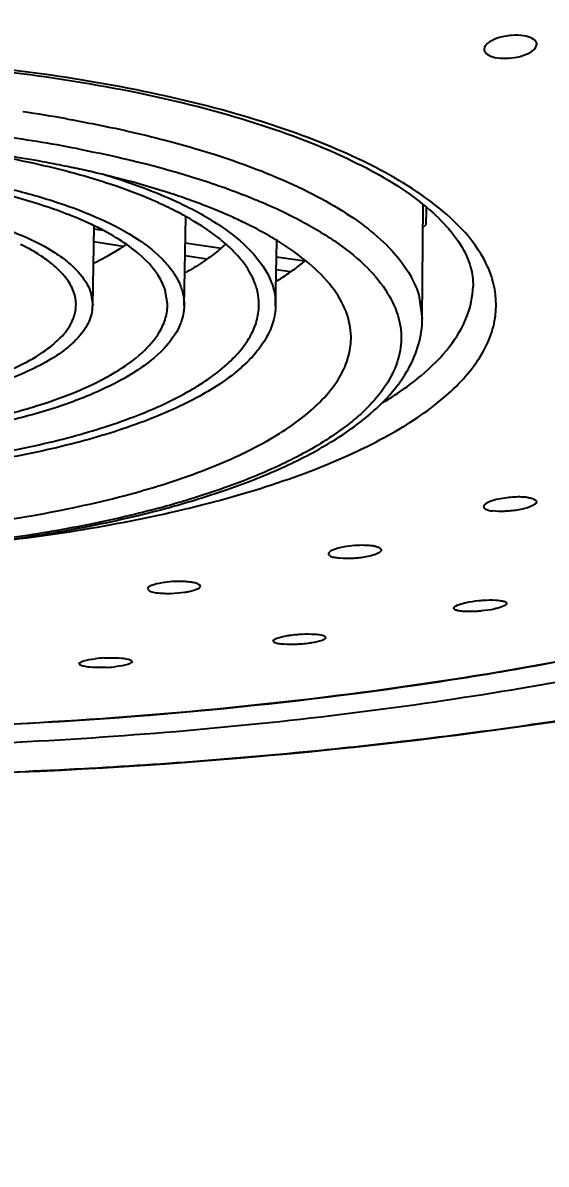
# Model space of a CAD drawing. Header units: millimetres. Extents: x 19562 to 20987, y -3943 to -2935.
# Drawn here: x 20326.72 to 20334.16, y -3220.92 to -3204.7 of the extents above; entities that cross this region are included whole.
import ezdxf

# ---------------------------------------------------------------- set-up
doc = ezdxf.new("R2010")
doc.units = ezdxf.units.MM
doc.header["$LTSCALE"] = 0.1
doc.styles.get("Standard").update_dxf_attribs({"font": 'arial.ttf'})
doc.dimstyles.new('A4', dxfattribs={"dimtxt": 4, "dimasz": 3.5, "dimexe": 0.7, "dimexo": 0.625, "dimgap": 0.5, "dimtad": 1, "dimdec": 1, "dimdsep": 46, "dimtxsty": 'Standard', "dimcen": 2.5, "dimclrd": 5, "dimclre": 5, "dimclrt": 7, "dimadec": 3, "dimazin": 2, "dimtfac": 1, "dimtdec": 1, "dimtmove": 0, "dimatfit": 3, "dimfxl": 0, "dimarcsym": 0})

# ---------------------------------------------------------------- blocks, each defined once
blk = doc.blocks.new('*D381')
at = {"color": 3, "lineweight": -2}
for p, q in [((20323.724, -3014.023), (20532.283, -3014.023)), ((20531.583, -3029.023), (20531.583, -3451.824)), ((20325.821, -3466.824), (20532.283, -3466.824))]:
    blk.add_line(p, q, dxfattribs=at)
at = {"color": 3}
for points in [[(20529.083, -3029.023), (20534.083, -3029.023), (20531.583, -3014.023)], [(20529.083, -3451.824), (20534.083, -3451.824), (20531.583, -3466.824)]]:
    blk.add_solid(points, dxfattribs=at)
at = {"layer": 'Defpoints', "color": 0}
for p in [(20323.099, -3014.023), (20325.196, -3466.824), (20531.583, -3466.824)]:
    blk.add_point(p, dxfattribs=at)
at = {"color": 3, "insert": (20523.425, -3240.423), "char_height": 15, "attachment_point": 5, "rotation": 90}
blk.add_mtext('452.8', dxfattribs=at)

msp = doc.modelspace()

# ---------------------------------------------------------------- linework, layer by layer
at = {"color": 7, "linetype": 'Continuous'}
for p, q in [((20333.292, -3205.033), (20333.28, -3205.075)), ((20334.017, -3205.047), (20334.03, -3205.004)), ((20332.402, -3208.904), (20332.416, -3207.283)), ((20329.018, -3208.717), (20329.041, -3207.456)), ((20327.718, -3208.714), (20327.739, -3207.59)), ((20327.738, -3207.626), (20327.863, -3207.645)), ((20332.413, -3207.603), (20332.457, -3207.565)), ((20328.153, -3207.877), (20327.734, -3207.813)), ((20329.034, -3207.824), (20329.545, -3207.902)), ((20330.318, -3208.72), (20330.335, -3207.8)), ((20329.341, -3208.058), (20329.031, -3208.011)), ((20330.331, -3208.022), (20330.733, -3208.083)), ((20330.733, -3208.083), (20330.73, -3208.086)), ((20330.529, -3208.239), (20330.327, -3208.208)), ((20328.78, -3208.692), (20328.75, -3208.502)), ((20327.693, -3208.54), (20327.718, -3208.714)), ((20332.351, -3208.563), (20332.402, -3208.904)), ((20333.981, -3211.552), (20333.965, -3211.561)), ((20328.495, -3212.743), (20328.528, -3212.776)), ((20330.313, -3213.51), (20330.281, -3213.483)), ((20330.999, -3213.406), (20331.031, -3213.433)), ((20327.54, -3213.824), (20327.527, -3213.807)), ((20328.265, -3213.758), (20328.277, -3213.774))]:
    msp.add_line(p, q, dxfattribs=at)
for centre, radius, start, end in [((20323.697, -3226.899), 21.153, 80.0682, 81.7695), ((20323.666, -3226.634), 20.508, 79.2423, 82.4481), ((20324.255, -3221.916), 15.489, 77.1847, 78.1553), ((20324.562, -3220.596), 14.133, 75.4112, 77.2079), ((20325.028, -3215.837), 9.32, 72.0452, 72.889), ((20325.112, -3218.537), 12.002, 72.3541, 75.4784), ((20325.643, -3216.867), 10.25, 70.5949, 72.3522), ((20329.695, -3211.014), 4.716, 54.0531, 56.1644), ((20330.208, -3210.017), 3.516, 51.0459, 51.4245), ((20326.709, -3205.766), 2.557, 304.3689, 305.3882), ((20328.075, -3206.168), 2.273, 310.2766, 312.5096), ((20328.254, -3205.025), 3.937, 301.9248, 305.2942), ((20327.994, -3208.734), 0.791, 17.0784, 24.0303), ((20329.192, -3208.716), 0.89, 12.1307, 17.025), ((20329.243, -3208.705), 0.838, 1.1111, 12.1474), ((20327.171, -3208.704), 0.547, 351.7702, 358.8964), ((20326.882, -3208.684), 0.601, 338.3062, 342.3408), ((20331.592, -3212.844), 0.719, 81.6008, 83.8905), ((20327.979, -3215.613), 1.892, 92.947, 96.8521), ((20327.825, -3211.966), 1.894, 272.9577, 276.8585), ((20324.486, -3148.949), 66.398, 276.41999, 279.2844), ((20323.79, -3143.262), 72.128, 275.95235, 276.46498), ((20323.428, -3139.678), 75.731, 273.21286, 275.94281), ((20323.189, -3136.058), 79.358, 272.82955, 273.23915), ((20323.114, -3134.427), 80.99, 270.18159, 272.82581)]:
    msp.add_arc(centre, radius, start, end, dxfattribs=at)
msp.add_ellipse((20323.774, -3194.393), major_axis=(3.996, 181.608), ratio=0.049508, start_param=-1.6423, end_param=-1.640992, dxfattribs=at)
for points, knots in [([(20323.099, -3196.255), (20325.083, -3196.255), (20328.972, -3196.396), (20334.581, -3197.018), (20339.676, -3198.025), (20343.466, -3199.188), (20346.04, -3200.305), (20347.624, -3201.168), (20348.935, -3202.085), (20349.958, -3203.048), (20350.681, -3204.055), (20351.088, -3205.102), (20351.153, -3206.172), (20350.972, -3206.854), (20350.838, -3207.178)], [0, 0, 0, 0, 0.182053, 0.356826, 0.51748, 0.658156, 0.719653, 0.774785, 0.823493, 0.866047, 0.903203, 0.936386, 0.967775, 1, 1, 1, 1]), ([(20333.988, -3204.935), (20333.956, -3204.912), (20333.866, -3204.882), (20333.666, -3204.868), (20333.502, -3204.898), (20333.404, -3204.944)], [0, 0, 0, 0, 0.198325, 0.459511, 1, 1, 1, 1]), ([(20333.28, -3205.075), (20333.28, -3205.081), (20333.284, -3205.11), (20333.305, -3205.132), (20333.323, -3205.145)], [0, 0, 0, 0, 0.227448, 1, 1, 1, 1]), ([(20333.292, -3205.033), (20333.295, -3205.027), (20333.312, -3205.003), (20333.336, -3204.984), (20333.355, -3204.972)], [0, 0, 0, 0, 0.217671, 1, 1, 1, 1]), ([(20333.906, -3205.135), (20333.918, -3205.129), (20333.96, -3205.106), (20334, -3205.075), (20334.017, -3205.047)], [0, 0, 0, 0, 0.297486, 1, 1, 1, 1]), ([(20334.03, -3205.004), (20334.03, -3204.998), (20334.026, -3204.971), (20334.005, -3204.948), (20333.988, -3204.935)], [0, 0, 0, 0, 0.228506, 1, 1, 1, 1]), ([(20333.323, -3205.145), (20333.355, -3205.168), (20333.446, -3205.198), (20333.645, -3205.211), (20333.808, -3205.181), (20333.906, -3205.135)], [0, 0, 0, 0, 0.19957, 0.460891, 1, 1, 1, 1]), ([(20326.467, -3205.389), (20327.106, -3205.466), (20328.312, -3205.655), (20329.973, -3206.072), (20331.333, -3206.586), (20332.1, -3207.028), (20332.402, -3207.269)], [0, 0, 0, 0, 0.306984, 0.58202, 0.8154, 1, 1, 1, 1]), ([(20332.321, -3207.096), (20331.991, -3206.875), (20331.21, -3206.473), (20329.872, -3206), (20328.296, -3205.619), (20327.166, -3205.442), (20326.572, -3205.37)], [0, 0, 0, 0, 0.197055, 0.432994, 0.703096, 1, 1, 1, 1]), ([(20327.345, -3206.063), (20327.467, -3206.085), (20327.938, -3206.172), (20328.405, -3206.277), (20328.748, -3206.367)], [0, 0, 0, 0, 0.258749, 1, 1, 1, 1]), ([(20323.099, -3215.008), (20324.739, -3215.008), (20327.959, -3214.897), (20332.618, -3214.401), (20336.886, -3213.599), (20340.588, -3212.525), (20343.217, -3211.388), (20344.887, -3210.346), (20345.846, -3209.568), (20346.573, -3208.755), (20347.057, -3207.909), (20347.282, -3207.037), (20347.251, -3206.455), (20347.195, -3206.179)], [0, 0, 0, 0, 0.178461, 0.350338, 0.509464, 0.65045, 0.769249, 0.819711, 0.864231, 0.90326, 0.937744, 0.969264, 1, 1, 1, 1]), ([(20328.748, -3206.367), (20329.215, -3206.488), (20329.88, -3206.695), (20330.693, -3207.047), (20331.199, -3207.319), (20331.623, -3207.607), (20331.961, -3207.909), (20332.209, -3208.224), (20332.317, -3208.451), (20332.351, -3208.563)], [0, 0, 0, 0, 0.331559, 0.477387, 0.608906, 0.725941, 0.828971, 0.919433, 1, 1, 1, 1]), ([(20327.435, -3206.757), (20327.332, -3206.736), (20326.908, -3206.651), (20326.481, -3206.582), (20326.156, -3206.538)], [0, 0, 0, 0, 0.242876, 1, 1, 1, 1]), ([(20327.493, -3206.487), (20328.079, -3206.599), (20328.918, -3206.8), (20329.951, -3207.166), (20330.597, -3207.457), (20331.138, -3207.772), (20331.568, -3208.108), (20331.881, -3208.463), (20332.013, -3208.725), (20332.053, -3208.854)], [0, 0, 0, 0, 0.336325, 0.484626, 0.617834, 0.735248, 0.836946, 0.924196, 1, 1, 1, 1]), ([(20327.771, -3206.93), (20327.648, -3206.892), (20327.126, -3206.742), (20326.593, -3206.631), (20326.183, -3206.562)], [0, 0, 0, 0, 0.23495, 1, 1, 1, 1]), ([(20327.896, -3206.859), (20328.002, -3206.891), (20328.397, -3207.019), (20328.783, -3207.173), (20329.054, -3207.308)], [0, 0, 0, 0, 0.269696, 1, 1, 1, 1]), ([(20326.459, -3207.038), (20326.693, -3207.093), (20327.131, -3207.212), (20327.559, -3207.369), (20327.755, -3207.454)], [0, 0, 0, 0, 0.528371, 1, 1, 1, 1]), ([(20328.692, -3207.275), (20328.632, -3207.247), (20328.373, -3207.134), (20328.107, -3207.037), (20327.901, -3206.971)], [0, 0, 0, 0, 0.236096, 1, 1, 1, 1]), ([(20322.619, -3207.133), (20322.92, -3207.122), (20323.52, -3207.121), (20324.4, -3207.178), (20325.23, -3207.291), (20325.98, -3207.457), (20326.622, -3207.668), (20327.071, -3207.885), (20327.351, -3208.081), (20327.55, -3208.263), (20327.658, -3208.427), (20327.693, -3208.54)], [0, 0, 0, 0, 0.165407, 0.328169, 0.482841, 0.62439, 0.748587, 0.852471, 0.896483, 0.935372, 1, 1, 1, 1]), ([(20327.294, -3207.394), (20327.23, -3207.369), (20326.954, -3207.271), (20326.672, -3207.191), (20326.456, -3207.136)], [0, 0, 0, 0, 0.236361, 1, 1, 1, 1]), ([(20329.876, -3207.541), (20329.813, -3207.51), (20329.542, -3207.384), (20329.263, -3207.275), (20329.048, -3207.199)], [0, 0, 0, 0, 0.236594, 1, 1, 1, 1]), ([(20333.396, -3208.337), (20333.365, -3208.235), (20333.162, -3207.777), (20332.779, -3207.424), (20332.463, -3207.196)], [0, 0, 0, 0, 0.215225, 1, 1, 1, 1]), ([(20323.099, -3215.421), (20326.275, -3215.421), (20330.947, -3215.159), (20336.916, -3214.234), (20340.907, -3213.309), (20344.404, -3212.162), (20347.33, -3210.809), (20349.631, -3209.257), (20350.781, -3207.972), (20351.174, -3207.3)], [0, 0, 0, 0, 0.316632, 0.465004, 0.60193, 0.724634, 0.831423, 0.9223, 1, 1, 1, 1]), ([(20329.048, -3207.454), (20329.02, -3207.439), (20328.903, -3207.375), (20328.784, -3207.317), (20328.692, -3207.275)], [0, 0, 0, 0, 0.241191, 1, 1, 1, 1]), ([(20329.054, -3207.308), (20329.244, -3207.403), (20329.583, -3207.598), (20329.995, -3207.943), (20330.222, -3208.266), (20330.307, -3208.529), (20330.319, -3208.657), (20330.318, -3208.72)], [0, 0, 0, 0, 0.320544, 0.587144, 0.80713, 0.905394, 1, 1, 1, 1]), ([(20332.419, -3207.283), (20332.534, -3207.376), (20332.735, -3207.56), (20332.965, -3207.86), (20333.098, -3208.154), (20333.125, -3208.35), (20333.123, -3208.442)], [0, 0, 0, 0, 0.317006, 0.581684, 0.803962, 1, 1, 1, 1]), ([(20327.749, -3207.587), (20327.713, -3207.57), (20327.564, -3207.5), (20327.412, -3207.438), (20327.294, -3207.394)], [0, 0, 0, 0, 0.238824, 1, 1, 1, 1]), ([(20327.755, -3207.454), (20327.943, -3207.536), (20328.278, -3207.705), (20328.638, -3207.973), (20328.841, -3208.203), (20328.944, -3208.371), (20329.006, -3208.543), (20329.019, -3208.66), (20329.018, -3208.717)], [0, 0, 0, 0, 0.326995, 0.596052, 0.710647, 0.814046, 0.909173, 1, 1, 1, 1]), ([(20329.608, -3207.841), (20329.569, -3207.806), (20329.394, -3207.662), (20329.201, -3207.539), (20329.048, -3207.454)], [0, 0, 0, 0, 0.22986, 1, 1, 1, 1]), ([(20328.716, -3208.412), (20328.641, -3208.244), (20328.433, -3208.012), (20328.084, -3207.763), (20327.867, -3207.645), (20327.749, -3207.587)], [0, 0, 0, 0, 0.427721, 0.694686, 1, 1, 1, 1]), ([(20330.347, -3207.798), (20330.311, -3207.775), (20330.157, -3207.684), (20329.999, -3207.6), (20329.876, -3207.541)], [0, 0, 0, 0, 0.239158, 1, 1, 1, 1]), ([(20327.109, -3208.1), (20327.08, -3208.077), (20326.948, -3207.982), (20326.806, -3207.902), (20326.693, -3207.847)], [0, 0, 0, 0, 0.229366, 1, 1, 1, 1]), ([(20329.883, -3208.14), (20329.864, -3208.114), (20329.782, -3208.006), (20329.686, -3207.909), (20329.608, -3207.841)], [0, 0, 0, 0, 0.234743, 1, 1, 1, 1]), ([(20331.389, -3209.156), (20331.387, -3209.036), (20331.332, -3208.781), (20331.118, -3208.425), (20330.782, -3208.089), (20330.503, -3207.894), (20330.347, -3207.798)], [0, 0, 0, 0, 0.202866, 0.428435, 0.691589, 1, 1, 1, 1]), ([(20328.153, -3207.877), (20328.121, -3207.898), (20327.985, -3207.987), (20327.841, -3208.065), (20327.729, -3208.12)], [0, 0, 0, 0, 0.234651, 1, 1, 1, 1]), ([(20329.545, -3207.902), (20329.529, -3207.915), (20329.463, -3207.97), (20329.394, -3208.021), (20329.341, -3208.058)], [0, 0, 0, 0, 0.241655, 1, 1, 1, 1]), ([(20327.314, -3208.295), (20327.3, -3208.278), (20327.238, -3208.207), (20327.166, -3208.145), (20327.109, -3208.1)], [0, 0, 0, 0, 0.233747, 1, 1, 1, 1]), ([(20329.341, -3208.058), (20329.318, -3208.074), (20329.221, -3208.14), (20329.12, -3208.201), (20329.043, -3208.245)], [0, 0, 0, 0, 0.240181, 1, 1, 1, 1]), ([(20330.043, -3208.456), (20330.035, -3208.429), (20329.995, -3208.317), (20329.935, -3208.213), (20329.883, -3208.14)], [0, 0, 0, 0, 0.23795, 1, 1, 1, 1]), ([(20330.73, -3208.086), (20330.714, -3208.099), (20330.648, -3208.152), (20330.581, -3208.202), (20330.529, -3208.239)], [0, 0, 0, 0, 0.243076, 1, 1, 1, 1]), ([(20326.38, -3212.064), (20326.918, -3212.003), (20327.95, -3211.853), (20329.408, -3211.534), (20330.689, -3211.138), (20331.76, -3210.675), (20332.594, -3210.159), (20333.175, -3209.591), (20333.479, -3208.963), (20333.454, -3208.528), (20333.396, -3208.337)], [0, 0, 0, 0, 0.187737, 0.361478, 0.517323, 0.652319, 0.765031, 0.856127, 0.930777, 1, 1, 1, 1]), ([(20327.481, -3208.695), (20327.479, -3208.626), (20327.445, -3208.479), (20327.364, -3208.355), (20327.314, -3208.295)], [0, 0, 0, 0, 0.469939, 1, 1, 1, 1]), ([(20331.84, -3210.099), (20332.031, -3209.982), (20332.374, -3209.744), (20332.789, -3209.334), (20333.053, -3208.9), (20333.12, -3208.589), (20333.123, -3208.442)], [0, 0, 0, 0, 0.309049, 0.572407, 0.79772, 1, 1, 1, 1]), ([(20323.825, -3211.079), (20324.246, -3211.064), (20325.066, -3211.009), (20326.248, -3210.85), (20327.325, -3210.621), (20328.262, -3210.331), (20329.03, -3209.988), (20329.539, -3209.65), (20329.827, -3209.354), (20329.975, -3209.138), (20330.063, -3208.916), (20330.082, -3208.763), (20330.08, -3208.689)], [0, 0, 0, 0, 0.177938, 0.347557, 0.504024, 0.643168, 0.761901, 0.858841, 0.899583, 0.93588, 0.968824, 1, 1, 1, 1]), ([(20330.318, -3208.72), (20330.316, -3208.795), (20330.292, -3208.952), (20330.193, -3209.179), (20330.035, -3209.4), (20329.732, -3209.702), (20329.202, -3210.047), (20328.408, -3210.397), (20327.442, -3210.693), (20326.335, -3210.926), (20325.122, -3211.088), (20324.281, -3211.144), (20323.85, -3211.16)], [0, 0, 0, 0, 0.031164, 0.064302, 0.100902, 0.141983, 0.239512, 0.358549, 0.497657, 0.653776, 0.822803, 1, 1, 1, 1]), ([(20345.877, -3208.774), (20345.522, -3209.214), (20344.602, -3210.057), (20342.883, -3211.118), (20340.747, -3212.073), (20338.234, -3212.907), (20335.393, -3213.604), (20331.144, -3214.349), (20327.815, -3214.631), (20325.543, -3214.713)], [0, 0, 0, 0, 0.078377, 0.171197, 0.279297, 0.40206, 0.537927, 0.6847, 1, 1, 1, 1]), ([(20327.455, -3208.866), (20327.459, -3208.852), (20327.475, -3208.796), (20327.481, -3208.738), (20327.481, -3208.695)], [0, 0, 0, 0, 0.255177, 1, 1, 1, 1]), ([(20327.712, -3208.782), (20327.701, -3208.858), (20327.641, -3209.019), (20327.534, -3209.15), (20327.471, -3209.213)], [0, 0, 0, 0, 0.462601, 1, 1, 1, 1]), ([(20328.667, -3209.091), (20328.704, -3209.029), (20328.762, -3208.9), (20328.782, -3208.76), (20328.78, -3208.692)], [0, 0, 0, 0, 0.517194, 1, 1, 1, 1]), ([(20329.018, -3208.717), (20329.017, -3208.741), (20329.01, -3208.84), (20328.982, -3208.937), (20328.952, -3209.006)], [0, 0, 0, 0, 0.244274, 1, 1, 1, 1]), ([(20323.555, -3210.194), (20324.023, -3210.178), (20324.706, -3210.116), (20325.568, -3209.95), (20326.13, -3209.796), (20326.609, -3209.612), (20326.994, -3209.405), (20327.278, -3209.177), (20327.405, -3208.996), (20327.441, -3208.906)], [0, 0, 0, 0, 0.33197, 0.484115, 0.622318, 0.743852, 0.846977, 0.931516, 1, 1, 1, 1]), ([(20332.053, -3208.854), (20332.086, -3208.961), (20332.12, -3209.189), (20332.057, -3209.537), (20331.884, -3209.875), (20331.712, -3210.076), (20331.613, -3210.175)], [0, 0, 0, 0, 0.230797, 0.462496, 0.714099, 1, 1, 1, 1]), ([(20331.668, -3210.25), (20331.777, -3210.156), (20331.976, -3209.96), (20332.212, -3209.63), (20332.364, -3209.276), (20332.401, -3209.027), (20332.402, -3208.904)], [0, 0, 0, 0, 0.273944, 0.527585, 0.766639, 1, 1, 1, 1]), ([(20323.69, -3210.637), (20324.269, -3210.616), (20325.114, -3210.542), (20326.188, -3210.344), (20326.896, -3210.16), (20327.51, -3209.941), (20328.018, -3209.692), (20328.408, -3209.419), (20328.601, -3209.202), (20328.667, -3209.091)], [0, 0, 0, 0, 0.324597, 0.47448, 0.61186, 0.734211, 0.839771, 0.927933, 1, 1, 1, 1]), ([(20328.952, -3209.006), (20328.899, -3209.126), (20328.72, -3209.367), (20328.332, -3209.669), (20327.809, -3209.945), (20327.163, -3210.188), (20326.409, -3210.393), (20325.567, -3210.554), (20324.66, -3210.666), (20324.034, -3210.706), (20323.715, -3210.717)], [0, 0, 0, 0, 0.06921, 0.154537, 0.258201, 0.379916, 0.517927, 0.66956, 0.831493, 1, 1, 1, 1]), ([(20323.962, -3211.994), (20324.461, -3211.976), (20325.435, -3211.911), (20326.838, -3211.722), (20328.117, -3211.45), (20329.23, -3211.105), (20330.026, -3210.751), (20330.542, -3210.432), (20330.847, -3210.193), (20331.089, -3209.945), (20331.264, -3209.689), (20331.369, -3209.424), (20331.391, -3209.243), (20331.389, -3209.156)], [0, 0, 0, 0, 0.177925, 0.34753, 0.503981, 0.643106, 0.761818, 0.813053, 0.858879, 0.89961, 0.935896, 0.968834, 1, 1, 1, 1]), ([(20327.471, -3209.213), (20327.448, -3209.237), (20327.343, -3209.334), (20327.225, -3209.417), (20327.131, -3209.475)], [0, 0, 0, 0, 0.229277, 1, 1, 1, 1]), ([(20327.131, -3209.475), (20327.024, -3209.54), (20326.784, -3209.664), (20326.224, -3209.884), (20325.393, -3210.095), (20324.286, -3210.249), (20323.098, -3210.302), (20321.91, -3210.249), (20320.803, -3210.095), (20319.972, -3209.883), (20319.413, -3209.663), (20319.173, -3209.54), (20319.066, -3209.474)], [0, 0, 0, 0, 0.045382, 0.09704, 0.217051, 0.354081, 0.500066, 0.646041, 0.783043, 0.903012, 0.954644, 1, 1, 1, 1]), ([(20331.613, -3210.175), (20331.462, -3210.325), (20331.09, -3210.614), (20330.424, -3210.981), (20329.614, -3211.313), (20328.676, -3211.604), (20327.627, -3211.847), (20326.074, -3212.107), (20324.862, -3212.207), (20324.036, -3212.236)], [0, 0, 0, 0, 0.080299, 0.175372, 0.285142, 0.408588, 0.544057, 0.68945, 1, 1, 1, 1]), ([(20324.038, -3212.254), (20324.846, -3212.226), (20326.034, -3212.13), (20327.561, -3211.883), (20328.604, -3211.651), (20329.548, -3211.371), (20330.38, -3211.049), (20331.087, -3210.687), (20331.495, -3210.4), (20331.67, -3210.249)], [0, 0, 0, 0, 0.302909, 0.445567, 0.579455, 0.702802, 0.814275, 0.91326, 1, 1, 1, 1]), ([(20344.073, -3210.322), (20343.605, -3210.642), (20342.553, -3211.249), (20340.786, -3212.031), (20338.749, -3212.734), (20335.608, -3213.579), (20331.243, -3214.339), (20327.616, -3214.63), (20325.727, -3214.703)], [0, 0, 0, 0, 0.089111, 0.190622, 0.303925, 0.427955, 0.702289, 1, 1, 1, 1]), ([(20333.603, -3211.447), (20333.523, -3211.457), (20333.415, -3211.479), (20333.306, -3211.525), (20333.273, -3211.559), (20333.273, -3211.574)], [0, 0, 0, 0, 0.662989, 0.8796, 1, 1, 1, 1]), ([(20333.273, -3211.574), (20333.273, -3211.59), (20333.321, -3211.625), (20333.365, -3211.63), (20333.397, -3211.634)], [0, 0, 0, 0, 0.339918, 1, 1, 1, 1]), ([(20333.873, -3211.441), (20333.853, -3211.439), (20333.763, -3211.433), (20333.673, -3211.439), (20333.603, -3211.447)], [0, 0, 0, 0, 0.225458, 1, 1, 1, 1]), ([(20333.965, -3211.561), (20333.92, -3211.583), (20333.809, -3211.615), (20333.697, -3211.632), (20333.633, -3211.637)], [0, 0, 0, 0, 0.440482, 1, 1, 1, 1]), ([(20333.899, -3211.444), (20333.907, -3211.445), (20333.934, -3211.449), (20333.961, -3211.456), (20333.98, -3211.463)], [0, 0, 0, 0, 0.285705, 1, 1, 1, 1]), ([(20333.98, -3211.463), (20333.986, -3211.465), (20334.004, -3211.473), (20334.023, -3211.49), (20334.023, -3211.504)], [0, 0, 0, 0, 0.339122, 1, 1, 1, 1]), ([(20334.023, -3211.504), (20334.023, -3211.508), (20334.017, -3211.53), (20333.996, -3211.543), (20333.981, -3211.552)], [0, 0, 0, 0, 0.183256, 1, 1, 1, 1]), ([(20333.633, -3211.637), (20333.612, -3211.639), (20333.533, -3211.643), (20333.453, -3211.642), (20333.397, -3211.634)], [0, 0, 0, 0, 0.273475, 1, 1, 1, 1]), ([(20331.291, -3212.146), (20331.236, -3212.156), (20331.162, -3212.174), (20331.087, -3212.21), (20331.067, -3212.235), (20331.067, -3212.245)], [0, 0, 0, 0, 0.669501, 0.877728, 1, 1, 1, 1]), ([(20331.669, -3212.129), (20331.64, -3212.126), (20331.514, -3212.119), (20331.387, -3212.129), (20331.291, -3212.146)], [0, 0, 0, 0, 0.227989, 1, 1, 1, 1]), ([(20331.783, -3212.229), (20331.78, -3212.232), (20331.761, -3212.242), (20331.741, -3212.25), (20331.725, -3212.256)], [0, 0, 0, 0, 0.215892, 1, 1, 1, 1]), ([(20331.746, -3212.142), (20331.757, -3212.145), (20331.782, -3212.152), (20331.817, -3212.171), (20331.817, -3212.19)], [0, 0, 0, 0, 0.365241, 1, 1, 1, 1]), ([(20331.817, -3212.19), (20331.817, -3212.193), (20331.813, -3212.211), (20331.796, -3212.222), (20331.783, -3212.229)], [0, 0, 0, 0, 0.186043, 1, 1, 1, 1]), ([(20331.067, -3212.245), (20331.067, -3212.25), (20331.073, -3212.265), (20331.1, -3212.281), (20331.124, -3212.289), (20331.138, -3212.293)], [0, 0, 0, 0, 0.160709, 0.496435, 1, 1, 1, 1]), ([(20331.232, -3212.307), (20331.223, -3212.307), (20331.192, -3212.303), (20331.16, -3212.298), (20331.138, -3212.293)], [0, 0, 0, 0, 0.279158, 1, 1, 1, 1]), ([(20331.48, -3212.304), (20331.458, -3212.306), (20331.376, -3212.313), (20331.293, -3212.313), (20331.232, -3212.307)], [0, 0, 0, 0, 0.263953, 1, 1, 1, 1]), ([(20331.725, -3212.256), (20331.708, -3212.262), (20331.628, -3212.285), (20331.545, -3212.298), (20331.48, -3212.304)], [0, 0, 0, 0, 0.213757, 1, 1, 1, 1]), ([(20328.699, -3212.657), (20328.649, -3212.665), (20328.582, -3212.68), (20328.514, -3212.712), (20328.495, -3212.734), (20328.495, -3212.743)], [0, 0, 0, 0, 0.673726, 0.879746, 1, 1, 1, 1]), ([(20329.098, -3212.645), (20329.068, -3212.641), (20328.935, -3212.632), (20328.801, -3212.64), (20328.699, -3212.657)], [0, 0, 0, 0, 0.229315, 1, 1, 1, 1]), ([(20329.246, -3212.705), (20329.246, -3212.725), (20329.174, -3212.763), (20329.12, -3212.776), (20329.078, -3212.784)], [0, 0, 0, 0, 0.323143, 1, 1, 1, 1]), ([(20329.213, -3212.672), (20329.209, -3212.67), (20329.187, -3212.661), (20329.163, -3212.655), (20329.145, -3212.652)], [0, 0, 0, 0, 0.208636, 1, 1, 1, 1]), ([(20329.213, -3212.672), (20329.218, -3212.674), (20329.232, -3212.681), (20329.246, -3212.694), (20329.246, -3212.705)], [0, 0, 0, 0, 0.336096, 1, 1, 1, 1]), ([(20328.705, -3212.809), (20328.67, -3212.807), (20328.61, -3212.8), (20328.55, -3212.786), (20328.528, -3212.776)], [0, 0, 0, 0, 0.584244, 1, 1, 1, 1]), ([(20328.83, -3212.811), (20328.798, -3212.811), (20328.757, -3212.811), (20328.715, -3212.809), (20328.705, -3212.809)], [0, 0, 0, 0, 0.760505, 1, 1, 1, 1]), ([(20329.078, -3212.784), (20329.059, -3212.788), (20328.977, -3212.802), (20328.894, -3212.809), (20328.83, -3212.811)], [0, 0, 0, 0, 0.232313, 1, 1, 1, 1]), ([(20332.849, -3213.016), (20332.849, -3213.001), (20332.902, -3212.969), (20332.943, -3212.957), (20332.975, -3212.948)], [0, 0, 0, 0, 0.322467, 1, 1, 1, 1]), ([(20332.909, -3213.052), (20332.893, -3213.049), (20332.871, -3213.044), (20332.849, -3213.025), (20332.849, -3213.016)], [0, 0, 0, 0, 0.651024, 1, 1, 1, 1]), ([(20332.975, -3212.948), (20332.992, -3212.944), (20333.067, -3212.926), (20333.143, -3212.914), (20333.203, -3212.908)], [0, 0, 0, 0, 0.223552, 1, 1, 1, 1]), ([(20333.203, -3212.908), (20333.224, -3212.906), (20333.305, -3212.899), (20333.387, -3212.898), (20333.446, -3212.901)], [0, 0, 0, 0, 0.26724, 1, 1, 1, 1]), ([(20333.473, -3213.017), (20333.456, -3213.021), (20333.381, -3213.039), (20333.305, -3213.05), (20333.245, -3213.056)], [0, 0, 0, 0, 0.223494, 1, 1, 1, 1]), ([(20333.446, -3212.901), (20333.455, -3212.902), (20333.486, -3212.904), (20333.517, -3212.908), (20333.539, -3212.913)], [0, 0, 0, 0, 0.283824, 1, 1, 1, 1]), ([(20333.599, -3212.949), (20333.599, -3212.964), (20333.546, -3212.996), (20333.505, -3213.008), (20333.473, -3213.017)], [0, 0, 0, 0, 0.322463, 1, 1, 1, 1]), ([(20333.539, -3212.913), (20333.554, -3212.916), (20333.577, -3212.921), (20333.599, -3212.94), (20333.599, -3212.949)], [0, 0, 0, 0, 0.651078, 1, 1, 1, 1]), ([(20333.002, -3213.064), (20332.993, -3213.063), (20332.962, -3213.061), (20332.931, -3213.057), (20332.909, -3213.052)], [0, 0, 0, 0, 0.283873, 1, 1, 1, 1]), ([(20333.245, -3213.056), (20333.224, -3213.059), (20333.143, -3213.065), (20333.061, -3213.067), (20333.002, -3213.064)], [0, 0, 0, 0, 0.267195, 1, 1, 1, 1]), ([(20330.281, -3213.483), (20330.281, -3213.475), (20330.301, -3213.456), (20330.367, -3213.429), (20330.433, -3213.415), (20330.483, -3213.406)], [0, 0, 0, 0, 0.109553, 0.313667, 1, 1, 1, 1]), ([(20330.432, -3213.53), (20330.42, -3213.529), (20330.38, -3213.526), (20330.34, -3213.52), (20330.313, -3213.51)], [0, 0, 0, 0, 0.305557, 1, 1, 1, 1]), ([(20330.696, -3213.526), (20330.672, -3213.528), (20330.585, -3213.534), (20330.496, -3213.535), (20330.432, -3213.53)], [0, 0, 0, 0, 0.266378, 1, 1, 1, 1]), ([(20330.483, -3213.406), (20330.494, -3213.405), (20330.539, -3213.398), (20330.583, -3213.393), (20330.617, -3213.39)], [0, 0, 0, 0, 0.239435, 1, 1, 1, 1]), ([(20330.617, -3213.39), (20330.641, -3213.388), (20330.728, -3213.382), (20330.817, -3213.381), (20330.881, -3213.386)], [0, 0, 0, 0, 0.266434, 1, 1, 1, 1]), ([(20330.829, -3213.51), (20330.819, -3213.511), (20330.774, -3213.518), (20330.73, -3213.523), (20330.696, -3213.526)], [0, 0, 0, 0, 0.239417, 1, 1, 1, 1]), ([(20331.031, -3213.433), (20331.031, -3213.441), (20331.012, -3213.46), (20330.946, -3213.487), (20330.879, -3213.501), (20330.829, -3213.51)], [0, 0, 0, 0, 0.109541, 0.313637, 1, 1, 1, 1]), ([(20330.881, -3213.386), (20330.893, -3213.387), (20330.933, -3213.39), (20330.973, -3213.397), (20330.999, -3213.406)], [0, 0, 0, 0, 0.305512, 1, 1, 1, 1]), ([(20327.527, -3213.807), (20327.527, -3213.798), (20327.55, -3213.779), (20327.624, -3213.754), (20327.698, -3213.741), (20327.753, -3213.734)], [0, 0, 0, 0, 0.104575, 0.308955, 1, 1, 1, 1]), ([(20327.676, -3213.855), (20327.647, -3213.852), (20327.601, -3213.846), (20327.555, -3213.833), (20327.54, -3213.824)], [0, 0, 0, 0, 0.613795, 1, 1, 1, 1]), ([(20327.882, -3213.723), (20327.904, -3213.722), (20327.986, -3213.719), (20328.069, -3213.721), (20328.129, -3213.727)], [0, 0, 0, 0, 0.267263, 1, 1, 1, 1]), ([(20328.277, -3213.775), (20328.277, -3213.783), (20328.254, -3213.802), (20328.181, -3213.827), (20328.107, -3213.84), (20328.051, -3213.847)], [0, 0, 0, 0, 0.104558, 0.308917, 1, 1, 1, 1]), ([(20328.129, -3213.727), (20328.157, -3213.729), (20328.203, -3213.736), (20328.249, -3213.748), (20328.265, -3213.758)], [0, 0, 0, 0, 0.613732, 1, 1, 1, 1]), ([(20327.923, -3213.858), (20327.901, -3213.859), (20327.819, -3213.862), (20327.736, -3213.86), (20327.676, -3213.855)], [0, 0, 0, 0, 0.267206, 1, 1, 1, 1])]:
    msp.add_open_spline(points, degree=3, knots=knots, dxfattribs=at)
for points in [[(20333.355, -3204.972), (20333.371, -3204.961), (20333.387, -3204.952), (20333.404, -3204.944)], [(20333.899, -3211.444), (20333.89, -3211.442), (20333.881, -3211.441), (20333.872, -3211.441)], [(20331.746, -3212.142), (20331.73, -3212.138), (20331.714, -3212.135), (20331.697, -3212.132)], [(20329.145, -3212.652), (20329.13, -3212.649), (20329.114, -3212.646), (20329.098, -3212.645)]]:
    msp.add_open_spline(points, degree=3, dxfattribs=at)

# ---------------------------------------------------------------- dimensions: what is measured, and where the dimension line sits
at = {"color": 0}
dim = msp.add_linear_dim(base=(20531.583, -3466.824), p1=(20323.099, -3014.023), p2=(20325.196, -3466.824), angle=90, dimstyle='A4', override={"dimtxt": 15, "dimasz": 15, "dimclrd": 3, "dimclre": 3, "dimclrt": 3, "dimfxl": 0.5}, dxfattribs=at)
dim.commit()
dim.dimension.update_dxf_attribs({"geometry": '*D381', "text_midpoint": (20531.583, -3240.423), "dimtype": 160})

doc.saveas('drawing.dxf')
